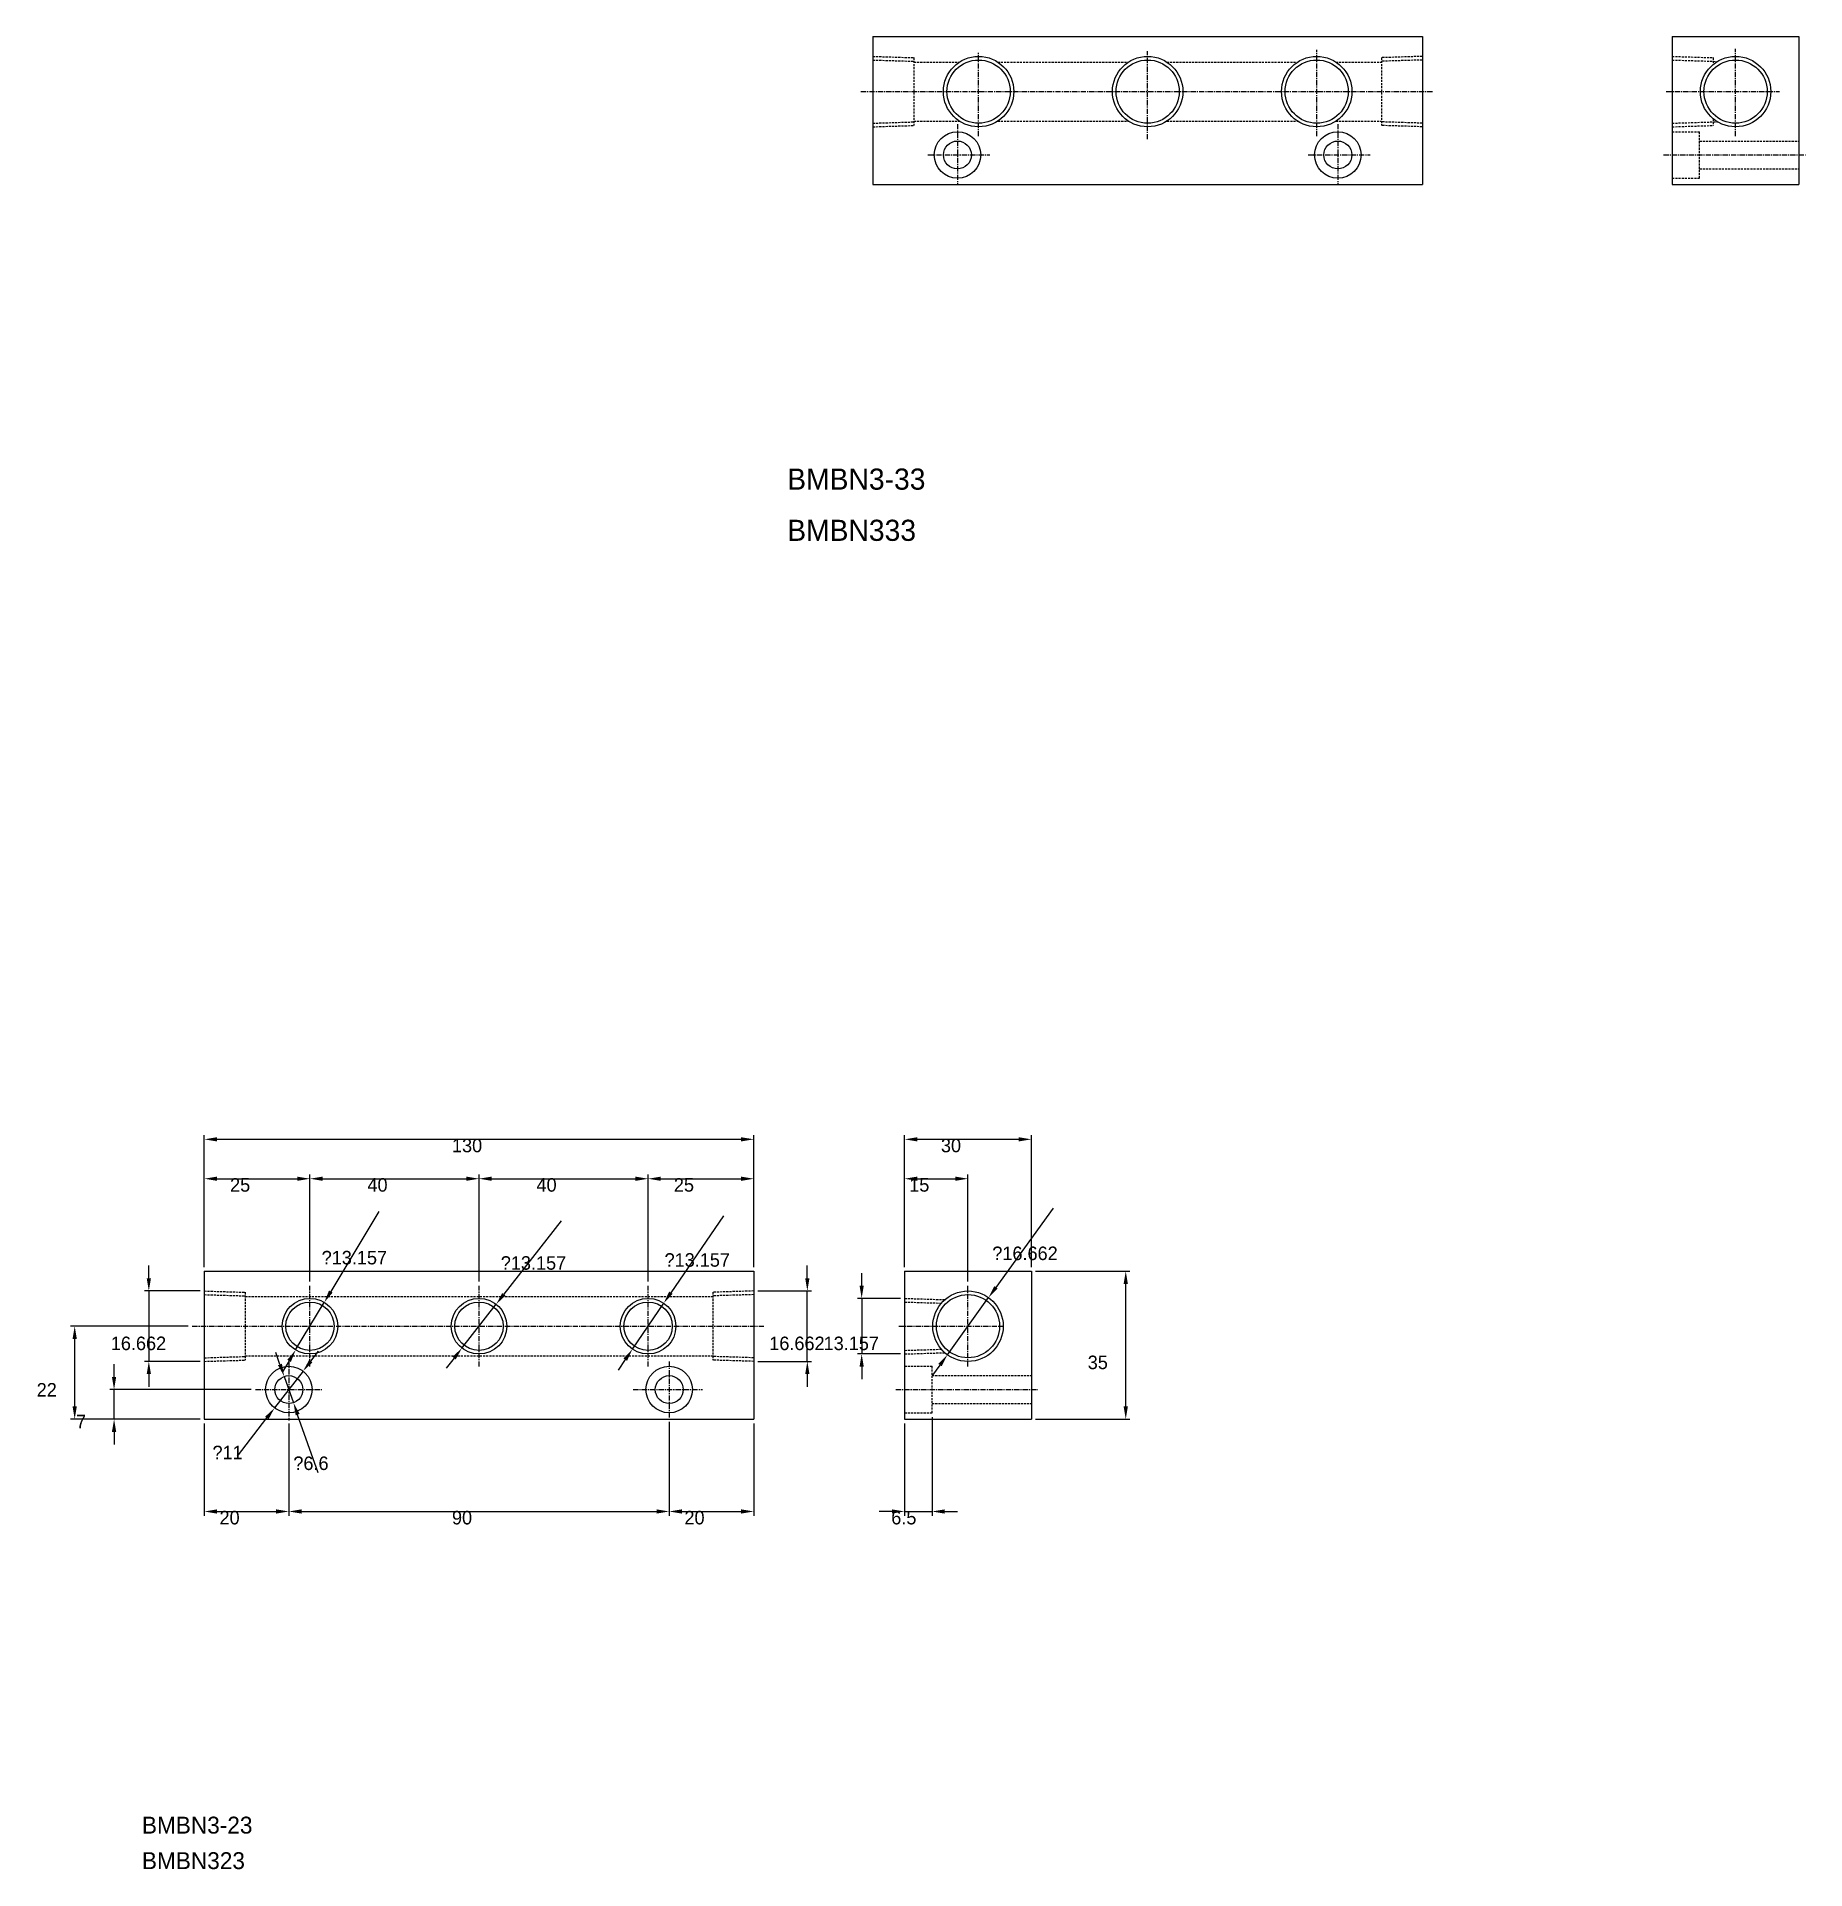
# Model space of a CAD drawing. Extents: x 1721 to 2139, y 4854 to 5288.
import ezdxf

# ---------------------------------------------------------------- set-up
doc = ezdxf.new("R2010")
doc.units = 0
doc.linetypes.add('CENTER', pattern=[2, 1.25, -0.25, 0.25, -0.25])
doc.linetypes.add('DASHED', pattern=[0.75, 0.5, -0.25])
doc.layers.get('0').update_dxf_attribs({"linetype": 'CONTINUOUS'})
doc.layers.get('DEFPOINTS').update_dxf_attribs({"linetype": 'CONTINUOUS'})
doc.layers.add('CENTER', color=1, linetype='CENTER')
doc.dimstyles.get("Standard").update_dxf_attribs({"dimtxt": 2.5, "dimasz": 2.5, "dimexe": 1.25, "dimexo": 0.625, "dimtad": 1, "dimcen": 2.5, "dimazin": 3, "dimtfac": 1, "dimtmove": 0, "dimatfit": 3})

# ---------------------------------------------------------------- blocks, each defined once
blk = doc.blocks.new('*D455')
at = {"color": 0, "linetype": 'CONTINUOUS'}
for p, q in [((1760.19, 4996.74), (1760.19, 5018.64)), ((1785.19, 4993.32), (1785.19, 5018.64)), ((1763.19, 5017.64), (1782.19, 5017.64))]:
    blk.add_line(p, q, dxfattribs=at)
for points in [[(1763.19, 5018.14), (1763.19, 5017.14), (1760.19, 5017.64)], [(1782.19, 5018.14), (1782.19, 5017.14), (1785.19, 5017.64)]]:
    blk.add_solid(points, dxfattribs=at)
at = {"layer": 'DEFPOINTS', "color": 0, "linetype": 'CONTINUOUS'}
for p in [(1785.19, 5017.64), (1760.19, 4995.74), (1785.19, 4992.32)]:
    blk.add_point(p, dxfattribs=at)
at = {"color": 0}
blk.add_text('25', height=3.2, dxfattribs=at).set_placement((1766.29, 5014.58))
blk = doc.blocks.new('*D456')
at = {"color": 0, "linetype": 'CONTINUOUS'}
for p, q in [((1760.19, 4996.74), (1760.19, 5027.97)), ((1890.19, 4996.74), (1890.19, 5027.97)), ((1763.19, 5026.97), (1887.19, 5026.97))]:
    blk.add_line(p, q, dxfattribs=at)
for points in [[(1763.19, 5027.47), (1763.19, 5026.47), (1760.19, 5026.97)], [(1887.19, 5027.47), (1887.19, 5026.47), (1890.19, 5026.97)]]:
    blk.add_solid(points, dxfattribs=at)
at = {"layer": 'DEFPOINTS', "color": 0, "linetype": 'CONTINUOUS'}
for p in [(1890.19, 5026.97), (1760.19, 4995.74), (1890.19, 4995.74)]:
    blk.add_point(p, dxfattribs=at)
at = {"color": 0}
blk.add_text('130', height=3.2, dxfattribs=at).set_placement((1818.79, 5023.91))
blk = doc.blocks.new('*D457')
at = {"color": 0, "linetype": 'CONTINUOUS'}
for p, q in [((1785.19, 4993.32), (1785.19, 5018.64)), ((1825.19, 4993.32), (1825.19, 5018.64)), ((1788.19, 5017.64), (1822.19, 5017.64))]:
    blk.add_line(p, q, dxfattribs=at)
for points in [[(1788.19, 5018.14), (1788.19, 5017.14), (1785.19, 5017.64)], [(1822.19, 5018.14), (1822.19, 5017.14), (1825.19, 5017.64)]]:
    blk.add_solid(points, dxfattribs=at)
at = {"layer": 'DEFPOINTS', "color": 0, "linetype": 'CONTINUOUS'}
for p in [(1825.19, 5017.64), (1785.19, 4992.32), (1825.19, 4992.32)]:
    blk.add_point(p, dxfattribs=at)
at = {"color": 0}
blk.add_text('40', height=3.2, dxfattribs=at).set_placement((1798.79, 5014.58))
blk = doc.blocks.new('*D458')
at = {"color": 0, "linetype": 'CONTINUOUS'}
for p, q in [((1825.19, 4993.32), (1825.19, 5018.64)), ((1865.19, 4993.32), (1865.19, 5018.64)), ((1828.19, 5017.64), (1862.19, 5017.64))]:
    blk.add_line(p, q, dxfattribs=at)
for points in [[(1828.19, 5018.14), (1828.19, 5017.14), (1825.19, 5017.64)], [(1862.19, 5018.14), (1862.19, 5017.14), (1865.19, 5017.64)]]:
    blk.add_solid(points, dxfattribs=at)
at = {"layer": 'DEFPOINTS', "color": 0, "linetype": 'CONTINUOUS'}
for p in [(1865.19, 5017.64), (1825.19, 4992.32), (1865.19, 4992.32)]:
    blk.add_point(p, dxfattribs=at)
at = {"color": 0}
blk.add_text('40', height=3.2, dxfattribs=at).set_placement((1838.79, 5014.58))
blk = doc.blocks.new('*D459')
at = {"color": 0, "linetype": 'CONTINUOUS'}
for p, q in [((1865.19, 4993.32), (1865.19, 5018.64)), ((1890.19, 4996.74), (1890.19, 5018.64)), ((1868.19, 5017.64), (1887.19, 5017.64))]:
    blk.add_line(p, q, dxfattribs=at)
for points in [[(1868.19, 5018.14), (1868.19, 5017.14), (1865.19, 5017.64)], [(1887.19, 5018.14), (1887.19, 5017.14), (1890.19, 5017.64)]]:
    blk.add_solid(points, dxfattribs=at)
at = {"layer": 'DEFPOINTS', "color": 0, "linetype": 'CONTINUOUS'}
for p in [(1890.19, 5017.64), (1890.19, 4995.74), (1865.19, 4992.32)]:
    blk.add_point(p, dxfattribs=at)
at = {"color": 0}
blk.add_text('25', height=3.2, dxfattribs=at).set_placement((1871.29, 5014.58))
blk = doc.blocks.new('*D460')
at = {"color": 0, "linetype": 'CONTINUOUS'}
for p, q in [((1756.35, 4982.74), (1728.53, 4982.74)), ((1729.53, 4963.74), (1729.53, 4979.74)), ((1759.19, 4960.74), (1728.53, 4960.74))]:
    blk.add_line(p, q, dxfattribs=at)
for points in [[(1729.03, 4979.74), (1730.03, 4979.74), (1729.53, 4982.74)], [(1729.03, 4963.74), (1730.03, 4963.74), (1729.53, 4960.74)]]:
    blk.add_solid(points, dxfattribs=at)
at = {"layer": 'DEFPOINTS', "color": 0, "linetype": 'CONTINUOUS'}
for p in [(1729.53, 4982.74), (1757.35, 4982.74), (1760.19, 4960.74)]:
    blk.add_point(p, dxfattribs=at)
at = {"color": 0}
blk.add_text('22', height=3.2, dxfattribs=at).set_placement((1720.53, 4966.08))
blk = doc.blocks.new('*D461')
at = {"color": 0, "linetype": 'CONTINUOUS'}
for p, q in [((1738.84, 4970.74), (1738.84, 4973.74)), ((1771.28, 4967.74), (1737.84, 4967.74)), ((1738.84, 4960.74), (1738.84, 4967.74)), ((1759.19, 4960.74), (1737.84, 4960.74)), ((1738.84, 4957.74), (1738.84, 4954.74))]:
    blk.add_line(p, q, dxfattribs=at)
for points in [[(1738.34, 4970.74), (1739.34, 4970.74), (1738.84, 4967.74)], [(1738.34, 4957.74), (1739.34, 4957.74), (1738.84, 4960.74)]]:
    blk.add_solid(points, dxfattribs=at)
at = {"layer": 'DEFPOINTS', "color": 0, "linetype": 'CONTINUOUS'}
for p in [(1738.84, 4967.74), (1772.28, 4967.74), (1760.19, 4960.74)]:
    blk.add_point(p, dxfattribs=at)
at = {"color": 0}
blk.add_text('7', height=3.2, dxfattribs=at).set_placement((1729.84, 4958.58))
blk = doc.blocks.new('*D462')
at = {"color": 0, "linetype": 'CONTINUOUS'}
for p, q in [((1747.07, 4994.08), (1747.07, 4997.08)), ((1759.19, 4991.08), (1746.07, 4991.08)), ((1747.07, 4991.08), (1747.07, 4974.41)), ((1759.19, 4974.41), (1746.07, 4974.41)), ((1747.07, 4971.41), (1747.07, 4968.41))]:
    blk.add_line(p, q, dxfattribs=at)
for points in [[(1746.57, 4994.08), (1747.57, 4994.08), (1747.07, 4991.08)], [(1746.57, 4971.41), (1747.57, 4971.41), (1747.07, 4974.41)]]:
    blk.add_solid(points, dxfattribs=at)
at = {"layer": 'DEFPOINTS', "color": 0, "linetype": 'CONTINUOUS'}
for p in [(1760.19, 4991.08), (1747.07, 4974.41), (1760.19, 4974.41)]:
    blk.add_point(p, dxfattribs=at)
at = {"color": 0}
blk.add_text('16.662', height=3.2, dxfattribs=at).set_placement((1738.07, 4977.08))
blk = doc.blocks.new('*D463')
at = {"color": 0, "linetype": 'CONTINUOUS'}
for p, q in [((1902.86, 4994.08), (1902.86, 4997.08)), ((1891.19, 4991.08), (1903.86, 4991.08)), ((1902.86, 4974.41), (1902.86, 4991.08)), ((1891.19, 4974.41), (1903.86, 4974.41)), ((1902.86, 4971.41), (1902.86, 4968.41))]:
    blk.add_line(p, q, dxfattribs=at)
for points in [[(1902.36, 4994.08), (1903.36, 4994.08), (1902.86, 4991.08)], [(1902.36, 4971.41), (1903.36, 4971.41), (1902.86, 4974.41)]]:
    blk.add_solid(points, dxfattribs=at)
at = {"layer": 'DEFPOINTS', "color": 0, "linetype": 'CONTINUOUS'}
for p in [(1890.19, 4991.08), (1902.86, 4991.08), (1890.19, 4974.41)]:
    blk.add_point(p, dxfattribs=at)
at = {"color": 0}
blk.add_text('16.662', height=3.2, dxfattribs=at).set_placement((1893.86, 4977.08))
blk = doc.blocks.new('*D464')
at = {"color": 0, "linetype": 'CONTINUOUS'}
for p, q in [((1760.19, 4959.74), (1760.19, 4937.89)), ((1780.19, 4959.74), (1780.19, 4937.89)), ((1763.19, 4938.89), (1777.19, 4938.89))]:
    blk.add_line(p, q, dxfattribs=at)
for points in [[(1763.19, 4939.39), (1763.19, 4938.39), (1760.19, 4938.89)], [(1777.19, 4939.39), (1777.19, 4938.39), (1780.19, 4938.89)]]:
    blk.add_solid(points, dxfattribs=at)
at = {"layer": 'DEFPOINTS', "color": 0, "linetype": 'CONTINUOUS'}
for p in [(1760.19, 4960.74), (1780.19, 4960.74), (1780.19, 4938.89)]:
    blk.add_point(p, dxfattribs=at)
at = {"color": 0}
blk.add_text('20', height=3.2, dxfattribs=at).set_placement((1763.79, 4935.83))
blk = doc.blocks.new('*D465')
at = {"color": 0, "linetype": 'CONTINUOUS'}
for p, q in [((1780.19, 4959.41), (1780.19, 4937.89)), ((1870.19, 4959.41), (1870.19, 4937.89)), ((1783.19, 4938.89), (1867.19, 4938.89))]:
    blk.add_line(p, q, dxfattribs=at)
for points in [[(1783.19, 4939.39), (1783.19, 4938.39), (1780.19, 4938.89)], [(1867.19, 4939.39), (1867.19, 4938.39), (1870.19, 4938.89)]]:
    blk.add_solid(points, dxfattribs=at)
at = {"layer": 'DEFPOINTS', "color": 0, "linetype": 'CONTINUOUS'}
for p in [(1780.19, 4960.41), (1870.19, 4960.41), (1870.19, 4938.89)]:
    blk.add_point(p, dxfattribs=at)
at = {"color": 0}
blk.add_text('90', height=3.2, dxfattribs=at).set_placement((1818.79, 4935.83))
blk = doc.blocks.new('*D466')
at = {"color": 0, "linetype": 'CONTINUOUS'}
for p, q in [((1870.19, 4960.09), (1870.19, 4937.89)), ((1890.19, 4959.74), (1890.19, 4937.89)), ((1873.19, 4938.89), (1887.19, 4938.89))]:
    blk.add_line(p, q, dxfattribs=at)
for points in [[(1873.19, 4939.39), (1873.19, 4938.39), (1870.19, 4938.89)], [(1887.19, 4939.39), (1887.19, 4938.39), (1890.19, 4938.89)]]:
    blk.add_solid(points, dxfattribs=at)
at = {"layer": 'DEFPOINTS', "color": 0, "linetype": 'CONTINUOUS'}
for p in [(1870.19, 4961.09), (1890.19, 4960.74), (1890.19, 4938.89)]:
    blk.add_point(p, dxfattribs=at)
at = {"color": 0}
blk.add_text('20', height=3.2, dxfattribs=at).set_placement((1873.79, 4935.83))
blk = doc.blocks.new('*D467')
at = {"color": 0, "linetype": 'CONTINUOUS'}
for p, q in [((1925.87, 4996.74), (1925.87, 5027.97)), ((1955.87, 4996.74), (1955.87, 5027.97)), ((1928.87, 5026.97), (1952.87, 5026.97))]:
    blk.add_line(p, q, dxfattribs=at)
for points in [[(1928.87, 5027.47), (1928.87, 5026.47), (1925.87, 5026.97)], [(1952.87, 5027.47), (1952.87, 5026.47), (1955.87, 5026.97)]]:
    blk.add_solid(points, dxfattribs=at)
at = {"layer": 'DEFPOINTS', "color": 0, "linetype": 'CONTINUOUS'}
for p in [(1955.87, 5026.97), (1925.87, 4995.74), (1955.87, 4995.74)]:
    blk.add_point(p, dxfattribs=at)
at = {"color": 0}
blk.add_text('30', height=3.2, dxfattribs=at).set_placement((1934.47, 5023.91))
blk = doc.blocks.new('*D468')
at = {"color": 0, "linetype": 'CONTINUOUS'}
for p, q in [((1925.87, 4996.74), (1925.87, 5018.64)), ((1940.87, 4993.32), (1940.87, 5018.64)), ((1928.87, 5017.64), (1937.87, 5017.64))]:
    blk.add_line(p, q, dxfattribs=at)
for points in [[(1928.87, 5018.14), (1928.87, 5017.14), (1925.87, 5017.64)], [(1937.87, 5018.14), (1937.87, 5017.14), (1940.87, 5017.64)]]:
    blk.add_solid(points, dxfattribs=at)
at = {"layer": 'DEFPOINTS', "color": 0, "linetype": 'CONTINUOUS'}
for p in [(1940.87, 5017.64), (1925.87, 4995.74), (1940.87, 4992.32)]:
    blk.add_point(p, dxfattribs=at)
at = {"color": 0}
blk.add_text('15', height=3.2, dxfattribs=at).set_placement((1926.97, 5014.58))
blk = doc.blocks.new('*D469')
at = {"color": 0, "linetype": 'CONTINUOUS'}
for p, q in [((1956.87, 4995.74), (1979.2, 4995.74)), ((1978.2, 4963.74), (1978.2, 4992.74)), ((1956.87, 4960.74), (1979.2, 4960.74))]:
    blk.add_line(p, q, dxfattribs=at)
for points in [[(1977.7, 4992.74), (1978.7, 4992.74), (1978.2, 4995.74)], [(1977.7, 4963.74), (1978.7, 4963.74), (1978.2, 4960.74)]]:
    blk.add_solid(points, dxfattribs=at)
at = {"layer": 'DEFPOINTS', "color": 0, "linetype": 'CONTINUOUS'}
for p in [(1955.87, 4995.74), (1978.2, 4995.74), (1955.87, 4960.74)]:
    blk.add_point(p, dxfattribs=at)
at = {"color": 0}
blk.add_text('35', height=3.2, dxfattribs=at).set_placement((1969.2, 4972.58))
blk = doc.blocks.new('*D470')
at = {"color": 0, "linetype": 'CONTINUOUS'}
for p, q in [((1801.5, 5009.86), (1790.13, 4990.95)), ((1781.8, 4977.11), (1788.58, 4988.38)), ((1780.25, 4974.54), (1778.71, 4971.97))]:
    blk.add_line(p, q, dxfattribs=at)
for points in [[(1789.7, 4991.21), (1790.55, 4990.69), (1788.58, 4988.38)], [(1779.82, 4974.79), (1780.68, 4974.28), (1781.8, 4977.11)]]:
    blk.add_solid(points, dxfattribs=at)
at = {"layer": 'DEFPOINTS', "color": 0, "linetype": 'CONTINUOUS'}
for p in [(1788.58, 4988.38), (1781.8, 4977.11)]:
    blk.add_point(p, dxfattribs=at)
at = {"color": 0}
blk.add_text('?13.157', height=3.2, dxfattribs=at).set_placement((1787.96, 4997.37))
blk = doc.blocks.new('*D471')
at = {"color": 0, "linetype": 'CONTINUOUS'}
for p, q in [((1844.66, 5007.69), (1831.08, 4990.3)), ((1821.14, 4977.56), (1829.24, 4987.93)), ((1819.3, 4975.19), (1817.45, 4972.83))]:
    blk.add_line(p, q, dxfattribs=at)
for points in [[(1830.69, 4990.6), (1831.47, 4989.99), (1829.24, 4987.93)], [(1818.9, 4975.5), (1819.69, 4974.88), (1821.14, 4977.56)]]:
    blk.add_solid(points, dxfattribs=at)
at = {"layer": 'DEFPOINTS', "color": 0, "linetype": 'CONTINUOUS'}
for p in [(1829.24, 4987.93), (1821.14, 4977.56)]:
    blk.add_point(p, dxfattribs=at)
at = {"color": 0}
blk.add_text('?13.157', height=3.2, dxfattribs=at).set_placement((1830.34, 4996.11))
blk = doc.blocks.new('*D472')
at = {"color": 0, "linetype": 'CONTINUOUS'}
for p, q in [((1883.01, 5008.89), (1870.58, 4990.66)), ((1861.48, 4977.31), (1868.89, 4988.18)), ((1859.79, 4974.83), (1858.1, 4972.35))]:
    blk.add_line(p, q, dxfattribs=at)
for points in [[(1870.17, 4990.94), (1871, 4990.38), (1868.89, 4988.18)], [(1859.38, 4975.11), (1860.21, 4974.55), (1861.48, 4977.31)]]:
    blk.add_solid(points, dxfattribs=at)
at = {"layer": 'DEFPOINTS', "color": 0, "linetype": 'CONTINUOUS'}
for p in [(1868.89, 4988.18), (1861.48, 4977.31)]:
    blk.add_point(p, dxfattribs=at)
at = {"color": 0}
blk.add_text('?13.157', height=3.2, dxfattribs=at).set_placement((1869.09, 4996.82))
blk = doc.blocks.new('*D473')
at = {"color": 0, "linetype": 'CONTINUOUS'}
for p, q in [((1961.03, 5010.7), (1947.5, 4991.94)), ((1936, 4975.99), (1945.74, 4989.5)), ((1934.25, 4973.55), (1932.49, 4971.12))]:
    blk.add_line(p, q, dxfattribs=at)
for points in [[(1947.09, 4992.23), (1947.9, 4991.64), (1945.74, 4989.5)], [(1933.84, 4973.84), (1934.65, 4973.26), (1936, 4975.99)]]:
    blk.add_solid(points, dxfattribs=at)
at = {"layer": 'DEFPOINTS', "color": 0, "linetype": 'CONTINUOUS'}
for p in [(1945.74, 4989.5), (1936, 4975.99)]:
    blk.add_point(p, dxfattribs=at)
at = {"color": 0}
blk.add_text('?16.662', height=3.2, dxfattribs=at).set_placement((1946.63, 4998.39))
blk = doc.blocks.new('*D474')
at = {"color": 0, "linetype": 'CONTINUOUS'}
for p, q in [((1915.72, 4992.32), (1915.72, 4995.32)), ((1924.87, 4989.32), (1914.72, 4989.32)), ((1915.72, 4989.32), (1915.72, 4976.17)), ((1924.87, 4976.17), (1914.72, 4976.17)), ((1915.72, 4973.17), (1915.72, 4970.17))]:
    blk.add_line(p, q, dxfattribs=at)
for points in [[(1915.22, 4992.32), (1916.22, 4992.32), (1915.72, 4989.32)], [(1915.22, 4973.17), (1916.22, 4973.17), (1915.72, 4976.17)]]:
    blk.add_solid(points, dxfattribs=at)
at = {"layer": 'DEFPOINTS', "color": 0, "linetype": 'CONTINUOUS'}
for p in [(1925.87, 4989.32), (1915.72, 4976.17), (1925.87, 4976.17)]:
    blk.add_point(p, dxfattribs=at)
at = {"color": 0}
blk.add_text('13.157', height=3.2, dxfattribs=at).set_placement((1906.72, 4977.08))
blk = doc.blocks.new('*D475')
at = {"color": 0, "linetype": 'CONTINUOUS'}
for p, q in [((1785.39, 4974.47), (1787.22, 4976.84)), ((1783.55, 4972.1), (1776.82, 4963.39)), ((1768.02, 4952), (1774.99, 4961.02))]:
    blk.add_line(p, q, dxfattribs=at)
for points in [[(1784.99, 4974.77), (1785.78, 4974.16), (1783.55, 4972.1)], [(1774.59, 4961.33), (1775.39, 4960.71), (1776.82, 4963.39)]]:
    blk.add_solid(points, dxfattribs=at)
at = {"layer": 'DEFPOINTS', "color": 0, "linetype": 'CONTINUOUS'}
for p in [(1783.55, 4972.1), (1776.82, 4963.39)]:
    blk.add_point(p, dxfattribs=at)
at = {"color": 0}
blk.add_text('?11', height=3.2, dxfattribs=at).set_placement((1762.13, 4951.25))
blk = doc.blocks.new('*D476')
at = {"color": 0, "linetype": 'CONTINUOUS'}
for p, q in [((1778.09, 4973.69), (1777.1, 4976.51)), ((1779.09, 4970.86), (1781.29, 4964.63)), ((1787.14, 4948.03), (1782.28, 4961.8))]:
    blk.add_line(p, q, dxfattribs=at)
for points in [[(1778.56, 4973.85), (1777.62, 4973.52), (1779.09, 4970.86)], [(1782.76, 4961.97), (1781.81, 4961.64), (1781.29, 4964.63)]]:
    blk.add_solid(points, dxfattribs=at)
at = {"layer": 'DEFPOINTS', "color": 0, "linetype": 'CONTINUOUS'}
for p in [(1779.09, 4970.86), (1781.29, 4964.63)]:
    blk.add_point(p, dxfattribs=at)
at = {"color": 0}
blk.add_text('?6.6', height=3.2, dxfattribs=at).set_placement((1781.26, 4948.7))
blk = doc.blocks.new('*D477')
at = {"color": 0, "linetype": 'CONTINUOUS'}
for p, q in [((1925.87, 4959.74), (1925.87, 4937.89)), ((1932.37, 4961.24), (1932.37, 4937.89)), ((1922.87, 4938.89), (1919.87, 4938.89)), ((1925.87, 4938.89), (1932.37, 4938.89)), ((1935.37, 4938.89), (1938.37, 4938.89))]:
    blk.add_line(p, q, dxfattribs=at)
for points in [[(1922.87, 4939.39), (1922.87, 4938.39), (1925.87, 4938.89)], [(1935.37, 4939.39), (1935.37, 4938.39), (1932.37, 4938.89)]]:
    blk.add_solid(points, dxfattribs=at)
at = {"layer": 'DEFPOINTS', "color": 0, "linetype": 'CONTINUOUS'}
for p in [(1932.37, 4962.24), (1925.87, 4960.74), (1932.37, 4938.89)]:
    blk.add_point(p, dxfattribs=at)
at = {"color": 0}
blk.add_text('6.5', height=3.2, dxfattribs=at).set_placement((1922.72, 4935.83))

msp = doc.modelspace()

# ---------------------------------------------------------------- linework, layer by layer
at = {"color": 7, "linetype": 'CONTINUOUS'}
for p, q in [((1918.378, 5287.939), (2048.378, 5287.939)), ((1918.378, 5287.939), (1918.378, 5252.939)), ((2048.378, 5287.939), (2048.378, 5252.939)), ((2107.479, 5287.939), (2137.479, 5287.939)), ((2107.479, 5287.939), (2107.479, 5252.939)), ((2137.479, 5287.939), (2137.479, 5252.939)), ((1918.378, 5252.939), (2048.378, 5252.939)), ((2107.479, 5252.939), (2137.479, 5252.939)), ((1760.188, 4995.744), (1890.188, 4995.744)), ((1760.188, 4995.744), (1760.188, 4960.744)), ((1890.188, 4995.744), (1890.188, 4960.744)), ((1925.873, 4995.744), (1925.873, 4960.744)), ((1925.873, 4995.744), (1955.873, 4995.744)), ((1955.873, 4995.744), (1955.873, 4960.744)), ((1760.188, 4960.744), (1890.188, 4960.744)), ((1925.873, 4960.744), (1955.873, 4960.744))]:
    msp.add_line(p, q, dxfattribs=at)
at = {"color": 3, "linetype": 'DASHED'}
for p, q in [((1918.378, 5283.27), (1928.078, 5282.967)), ((2048.378, 5283.27), (2038.678, 5282.967)), ((2107.479, 5283.27), (2117.179, 5282.967)), ((1918.378, 5282.414), (1928.078, 5282.111)), ((1928.078, 5282.967), (1928.078, 5266.912)), ((1928.078, 5281.939), (1938.861, 5281.939)), ((1947.895, 5281.939), (1978.861, 5281.939)), ((1987.895, 5281.939), (2018.861, 5281.939)), ((2027.895, 5281.939), (2038.678, 5281.939)), ((2038.678, 5282.967), (2038.678, 5266.912)), ((2048.378, 5282.414), (2038.678, 5282.111)), ((2107.479, 5282.414), (2118.187, 5282.08)), ((2117.179, 5282.967), (2117.179, 5281.367)), ((1918.378, 5267.464), (1928.078, 5267.768)), ((1918.378, 5266.608), (1928.078, 5266.912)), ((1928.078, 5267.939), (1938.861, 5267.939)), ((1947.895, 5267.939), (1978.861, 5267.939)), ((1987.895, 5267.939), (2018.861, 5267.939)), ((2027.895, 5267.939), (2038.678, 5267.939)), ((2048.378, 5267.464), (2038.678, 5267.768)), ((2048.378, 5266.608), (2038.678, 5266.912)), ((2107.479, 5267.464), (2118.187, 5267.799)), ((2107.479, 5266.608), (2117.179, 5266.912)), ((2117.179, 5268.512), (2117.179, 5266.912)), ((2107.479, 5265.439), (2113.979, 5265.439)), ((2113.979, 5254.439), (2113.979, 5265.439)), ((2113.979, 5263.239), (2137.479, 5263.239)), ((2107.479, 5254.439), (2113.979, 5254.439)), ((2113.979, 5256.639), (2137.479, 5256.639)), ((1760.188, 4991.075), (1769.888, 4990.772)), ((1760.188, 4990.219), (1769.888, 4989.916)), ((1769.888, 4990.772), (1769.888, 4974.716)), ((1769.888, 4989.744), (1880.488, 4989.744)), ((1890.188, 4991.075), (1880.488, 4990.772)), ((1880.488, 4990.772), (1880.488, 4974.716)), ((1890.188, 4990.219), (1880.488, 4989.916)), ((1925.873, 4989.323), (1935.4, 4989.025)), ((1925.873, 4988.467), (1934.572, 4988.195)), ((1760.188, 4975.269), (1769.888, 4975.572)), ((1769.888, 4975.744), (1880.488, 4975.744)), ((1890.188, 4975.269), (1880.488, 4975.572)), ((1925.873, 4977.022), (1934.572, 4977.294)), ((1925.873, 4976.166), (1935.4, 4976.463)), ((1760.188, 4974.413), (1769.888, 4974.716)), ((1890.188, 4974.413), (1880.488, 4974.716)), ((1925.873, 4973.244), (1932.373, 4973.244)), ((1932.373, 4962.244), (1932.373, 4973.244)), ((1932.373, 4971.044), (1955.873, 4971.044)), ((1925.873, 4962.244), (1932.373, 4962.244)), ((1932.373, 4964.444), (1955.873, 4964.444))]:
    msp.add_line(p, q, dxfattribs=at)
for p, q in [((2107.479, 5279.189), (2107.479, 5279.19)), ((2107.479, 5270.439), (2107.479, 5270.439)), ((1925.873, 4986.994), (1925.873, 4986.994)), ((1925.873, 4978.244), (1925.873, 4978.244))]:
    msp.add_line(p, q)
at = {"color": 3, "linetype": 'CONTINUOUS'}
for centre, radius in [((1943.378, 5274.939), 8.331), ((1983.378, 5274.939), 8.331), ((2023.378, 5274.939), 8.331), ((2122.479, 5274.939), 8.331), ((1785.188, 4982.744), 6.578), ((1825.188, 4982.744), 6.578), ((1865.188, 4982.744), 6.578), ((1940.873, 4982.744), 8.331)]:
    msp.add_circle(centre, radius, dxfattribs=at)
at = {"color": 7, "linetype": 'CONTINUOUS'}
for centre, radius in [((1943.378, 5274.939), 7.475), ((1983.378, 5274.939), 7.475), ((2023.378, 5274.939), 7.475), ((2122.479, 5274.939), 7.475), ((1938.378, 5259.939), 5.5), ((1938.378, 5259.939), 3.3), ((2028.378, 5259.939), 5.5), ((2028.378, 5259.939), 3.3), ((1785.188, 4982.744), 5.722), ((1825.188, 4982.744), 5.722), ((1865.188, 4982.744), 5.722), ((1940.873, 4982.744), 7.475), ((1780.188, 4967.744), 5.5), ((1780.188, 4967.744), 3.3), ((1870.188, 4967.744), 5.5), ((1870.188, 4967.744), 3.3)]:
    msp.add_circle(centre, radius, dxfattribs=at)
at = {"layer": 'CENTER', "color": 1, "linetype": 'CENTER'}
for p, q in [((1943.378, 5264.373), (1943.378, 5284.323)), ((1983.378, 5263.643), (1983.378, 5284.518)), ((2023.378, 5264.373), (2023.378, 5284.809)), ((2122.479, 5264.373), (2122.479, 5285.053)), ((1915.54, 5274.939), (2050.861, 5274.939)), ((2106.088, 5274.939), (2132.852, 5274.939)), ((1938.378, 5267.266), (1938.378, 5252.954)), ((2028.378, 5267.266), (2028.378, 5252.954)), ((1931.392, 5259.939), (1946.045, 5259.939)), ((2021.392, 5259.939), (2036.045, 5259.939)), ((2105.406, 5259.939), (2138.982, 5259.939)), ((1785.188, 4973.166), (1785.188, 4992.323)), ((1825.188, 4973.166), (1825.188, 4992.323)), ((1865.188, 4973.166), (1865.188, 4992.323)), ((1940.873, 4973.166), (1940.873, 4992.323)), ((1757.351, 4982.744), (1892.671, 4982.744)), ((1924.482, 4982.744), (1949.148, 4982.744)), ((1780.188, 4974.593), (1780.188, 4960.41)), ((1870.188, 4974.368), (1870.188, 4961.086)), ((1772.283, 4967.744), (1788.267, 4967.744)), ((1861.657, 4967.744), (1878.091, 4967.744)), ((1923.8, 4967.744), (1957.375, 4967.744))]:
    msp.add_line(p, q, dxfattribs=at)

# ---------------------------------------------------------------- texts
at = {"color": 7, "linetype": 'CONTINUOUS'}
for s, height, p in [('BMBN3-33', 5, (1898.106, 5180.721)), ('BMBN333', 5, (1898.106, 5168.605)), ('BMBN3-23', 4, (1745.428, 4862.66)), ('BMBN323', 4, (1745.428, 4854.251))]:
    msp.add_text(s, height=height, dxfattribs=at).set_placement(p)

# ---------------------------------------------------------------- dimensions: what is measured, and where the dimension line sits
for base, p1, p2, picture, middle in [((1890.188, 5026.969), (1760.188, 4995.744), (1890.188, 4995.744), '*D456', (1825.188, 5029.569)), ((1955.873, 5026.969), (1925.873, 4995.744), (1955.873, 4995.744), '*D467', (1940.873, 5029.569)), ((1785.188, 5017.644), (1760.188, 4995.744), (1785.188, 4992.323), '*D455', (1772.688, 5020.244)), ((1825.188, 5017.644), (1785.188, 4992.323), (1825.188, 4992.323), '*D457', (1805.188, 5020.244)), ((1865.188, 5017.644), (1825.188, 4992.323), (1865.188, 4992.323), '*D458', (1845.188, 5020.244)), ((1890.188, 5017.644), (1865.188, 4992.323), (1890.188, 4995.744), '*D459', (1877.688, 5020.244)), ((1940.873, 5017.644), (1925.873, 4995.744), (1940.873, 4992.323), '*D468', (1933.373, 5020.244)), ((1932.373, 4938.89), (1925.873, 4960.744), (1932.373, 4962.244), '*D477', (1929.123, 4941.49)), ((1780.188, 4938.89), (1760.188, 4960.744), (1780.188, 4960.744), '*D464', (1770.188, 4941.49)), ((1870.188, 4938.89), (1780.188, 4960.41), (1870.188, 4960.41), '*D465', (1825.188, 4941.49)), ((1890.188, 4938.89), (1870.188, 4961.086), (1890.188, 4960.744), '*D466', (1880.188, 4941.49))]:
    dim = msp.add_linear_dim(base=base, p1=p1, p2=p2, dimstyle='Standard', override={"dimtmove": 0, "dimtzin": 0}, dxfattribs=at)
    dim.commit()
    dim.dimension.update_dxf_attribs({"geometry": picture, "text_midpoint": middle})
for p1, p2, picture, middle in [((1781.798, 4977.107), (1788.579, 4988.382), '*D470', (1794.358, 5003.033)), ((1936.001, 4975.986), (1945.744, 4989.503), '*D473', (1953.03, 5004.056)), ((1821.142, 4977.558), (1829.235, 4987.931), '*D471', (1836.741, 5001.777)), ((1861.483, 4977.308), (1868.894, 4988.18), '*D472', (1875.494, 5002.48)), ((1783.552, 4972.096), (1776.825, 4963.393), '*D475', (1768.529, 4956.913)), ((1779.091, 4970.856), (1781.286, 4964.632), '*D476', (1787.663, 4954.369))]:
    dim = msp.add_diameter_dim_2p(p1=p1, p2=p2, dimstyle='Standard', override={"dimtmove": 0, "dimtzin": 0}, dxfattribs=at)
    dim.commit()
    dim.dimension.update_dxf_attribs({"geometry": picture, "text_midpoint": middle})
for base, p1, p2, picture, middle in [((1747.068, 4974.413), (1760.188, 4991.075), (1760.188, 4974.413), '*D462', (1744.468, 4982.744)), ((1902.865, 4991.075), (1890.188, 4974.413), (1890.188, 4991.075), '*D463', (1900.265, 4982.744)), ((1915.718, 4976.166), (1925.873, 4989.323), (1925.873, 4976.166), '*D474', (1913.118, 4982.744)), ((1978.202, 4995.744), (1955.873, 4960.744), (1955.873, 4995.744), '*D469', (1975.602, 4978.244)), ((1729.529, 4982.744), (1760.188, 4960.744), (1757.351, 4982.744), '*D460', (1726.929, 4971.744)), ((1738.835, 4967.744), (1760.188, 4960.744), (1772.283, 4967.744), '*D461', (1736.235, 4964.244))]:
    dim = msp.add_linear_dim(base=base, p1=p1, p2=p2, angle=90, dimstyle='Standard', override={"dimtmove": 0, "dimtzin": 0}, dxfattribs=at)
    dim.commit()
    dim.dimension.update_dxf_attribs({"geometry": picture, "text_midpoint": middle})

doc.saveas('drawing.dxf')
